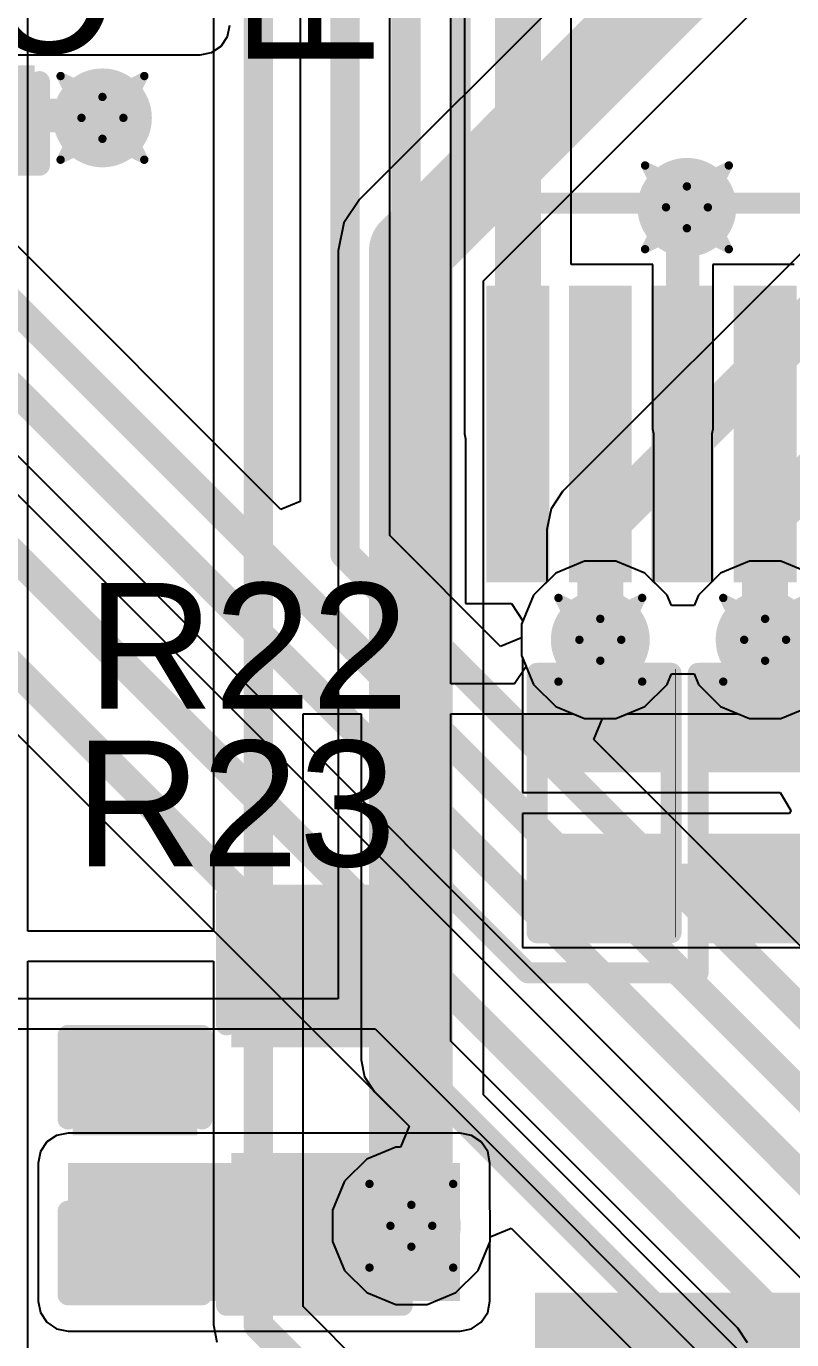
# Model space of a CAD drawing. Header units: inches. Extents: x -3 to 488, y -11 to 93.
# Drawn here: x 66.24 to 70.89, y 8.14 to 16.11 of the extents above; entities that cross this region are included whole.
import ezdxf

# ---------------------------------------------------------------- set-up
doc = ezdxf.new("R2010")
doc.units = ezdxf.units.IN
for name, color, linetype in [('Bottom Layer', 5, 'Continuous'), ('Drill Drawing', 1, 'Continuous'), ('Layer 1', 16, 'Continuous'), ('Layer 2', 76, 'Continuous'), ('Top Layer', 1, 'Continuous'), ('Top Overlay', 2, 'Continuous'), ('Top Paste', 8, 'Continuous'), ('Top Solder', 216, 'Continuous'), ('Via Holes', 16, 'Continuous')]:
    doc.layers.add(name, color=color, linetype=linetype)
doc.styles.add('Arial', font='', dxfattribs={"height": 0.2})
doc.styles.get('Arial').set_extended_font_data('Arial')

msp = doc.modelspace()

# ---------------------------------------------------------------- hatches: boundary and pattern name
at = {"layer": 'Bottom Layer'}
h = msp.add_hatch(color=5, dxfattribs=at)
edge = h.paths.add_edge_path()
edge.add_arc((66.7063, 15.5557), 0.3, 0, 360)
h = msp.add_hatch(color=5, dxfattribs=at)
edge = h.paths.add_edge_path()
edge.add_arc((70.2531, 15.0129), 0.3, 0, 360)
h = msp.add_hatch(color=5, dxfattribs=at)
edge = h.paths.add_edge_path()
edge.add_arc((69.7275, 12.3891), 0.3, 0, 360)
h = msp.add_hatch(color=5, dxfattribs=at)
edge = h.paths.add_edge_path()
edge.add_arc((70.7275, 12.3891), 0.3, 0, 360)
h = msp.add_hatch(color=5, dxfattribs=at)
edge = h.paths.add_edge_path()
edge.add_arc((68.5808, 8.8335), 0.3, 0, 360)
at = {"layer": 'Layer 1'}
h = msp.add_hatch(color=16, dxfattribs=at)
edge = h.paths.add_edge_path()
edge.add_arc((66.7063, 15.5557), 0.3, 0, 360)
h = msp.add_hatch(color=16, dxfattribs=at)
edge = h.paths.add_edge_path()
edge.add_arc((70.2531, 15.0129), 0.3, 0, 360)
h = msp.add_hatch(color=16, dxfattribs=at)
edge = h.paths.add_edge_path()
edge.add_arc((69.7275, 12.3891), 0.3, 0, 360)
h = msp.add_hatch(color=16, dxfattribs=at)
edge = h.paths.add_edge_path()
edge.add_arc((70.7275, 12.3891), 0.3, 0, 360)
h = msp.add_hatch(color=16, dxfattribs=at)
edge = h.paths.add_edge_path()
edge.add_arc((68.5808, 8.8335), 0.3, 0, 360)
at = {"layer": 'Layer 2'}
h = msp.add_hatch(color=76, dxfattribs=at)
edge = h.paths.add_edge_path()
edge.add_arc((66.7063, 15.5557), 0.3, 0, 360)
h = msp.add_hatch(color=76, dxfattribs=at)
edge = h.paths.add_edge_path()
edge.add_arc((70.2531, 15.0129), 0.3, 0, 360)
h = msp.add_hatch(color=76, dxfattribs=at)
edge = h.paths.add_edge_path()
edge.add_arc((69.7275, 12.3891), 0.3, 0, 360)
h = msp.add_hatch(color=76, dxfattribs=at)
edge = h.paths.add_edge_path()
edge.add_arc((70.7275, 12.3891), 0.3, 0, 360)
h = msp.add_hatch(color=76, dxfattribs=at)
edge = h.paths.add_edge_path()
edge.add_arc((68.5808, 8.8335), 0.3, 0, 360)
at = {"layer": 'Top Layer'}
h = msp.add_hatch(color=1, dxfattribs=at)
edge = h.paths.add_edge_path()
edge.add_arc((66.7063, 15.5557), 0.3, 0, 360)
h = msp.add_hatch(color=1, dxfattribs=at)
edge = h.paths.add_edge_path()
edge.add_arc((70.2531, 15.0129), 0.3, 0, 360)
for points in [[(69.0874, 14.4878), (69.3674, 14.4878), (69.3674, 12.7878), (69.0874, 12.7878)], [(69.5875, 14.4878), (69.8676, 14.4878), (69.8676, 12.7878), (69.5875, 12.7878)], [(70.0874, 14.4878), (70.3674, 14.4878), (70.3674, 12.7878), (70.0874, 12.7878)], [(70.5875, 14.4878), (70.8675, 14.4878), (70.8675, 12.7878), (70.5875, 12.7878)], [(70.0682, 11.6398), (69.4332, 11.6398), (69.4332, 12.097), (70.0682, 12.097)], [(71.045, 11.6398), (70.41, 11.6398), (70.41, 12.097), (71.045, 12.097)], [(70.0682, 10.7), (69.4332, 10.7), (69.4332, 11.1572), (70.0682, 11.1572)], [(71.045, 10.7), (70.41, 10.7), (70.41, 11.1572), (71.045, 11.1572)], [(68.437, 9.9765), (67.548, 9.9765), (67.548, 10.7385), (68.437, 10.7385)], [(66.5864, 9.9003), (67.2214, 9.9003), (67.2214, 9.4431), (66.5864, 9.4431)], [(66.4975, 8.3763), (68.8766, 8.3763), (68.8766, 9.2145), (66.4975, 9.2145)], [(68.437, 8.4525), (67.548, 8.4525), (67.548, 9.2145), (68.437, 9.2145)], [(66.5864, 8.9605), (67.2214, 8.9605), (67.2214, 8.5033), (66.5864, 8.5033)], [(69.3803, 8.378), (71.1803, 8.378), (71.1803, 6.978), (69.3803, 6.978)]]:
    msp.add_hatch(color=1, dxfattribs=at).paths.add_polyline_path(points)
h = msp.add_hatch(color=1, dxfattribs=at)
edge = h.paths.add_edge_path()
edge.add_arc((69.7275, 12.3891), 0.3, 0, 360)
h = msp.add_hatch(color=1, dxfattribs=at)
edge = h.paths.add_edge_path()
edge.add_arc((70.7275, 12.3891), 0.3, 0, 360)
h = msp.add_hatch(color=1, dxfattribs=at)
edge = h.paths.add_edge_path()
edge.add_arc((68.5808, 8.8335), 0.3, 0, 360)
at = {"layer": 'Top Paste'}
for points in [[(69.0874, 14.4878), (69.3674, 14.4878), (69.3674, 12.7878), (69.0874, 12.7878)], [(69.5875, 14.4878), (69.8676, 14.4878), (69.8676, 12.7878), (69.5875, 12.7878)], [(70.0874, 14.4878), (70.3674, 14.4878), (70.3674, 12.7878), (70.0874, 12.7878)], [(70.5875, 14.4878), (70.8675, 14.4878), (70.8675, 12.7878), (70.5875, 12.7878)], [(70.0682, 11.6398), (69.4332, 11.6398), (69.4332, 12.097), (70.0682, 12.097)], [(71.045, 11.6398), (70.41, 11.6398), (70.41, 12.097), (71.045, 12.097)], [(70.0682, 10.7), (69.4332, 10.7), (69.4332, 11.1572), (70.0682, 11.1572)], [(71.045, 10.7), (70.41, 10.7), (70.41, 11.1572), (71.045, 11.1572)], [(68.437, 9.9765), (67.548, 9.9765), (67.548, 10.7385), (68.437, 10.7385)], [(66.5864, 9.9003), (67.2214, 9.9003), (67.2214, 9.4431), (66.5864, 9.4431)], [(68.437, 8.4525), (67.548, 8.4525), (67.548, 9.2145), (68.437, 9.2145)], [(66.5864, 8.9605), (67.2214, 8.9605), (67.2214, 8.5033), (66.5864, 8.5033)], [(69.3803, 8.378), (71.1803, 8.378), (71.1803, 6.978), (69.3803, 6.978)]]:
    msp.add_hatch(color=8, dxfattribs=at).paths.add_polyline_path(points)
at = {"layer": 'Top Solder'}
for points in [[(66.2951, 15.2969), (65.5401, 15.2969), (65.5401, 15.8741), (66.2951, 15.8741)], [(69.0366, 14.5386), (69.4182, 14.5386), (69.4182, 12.737), (69.0366, 12.737)], [(69.5367, 14.5386), (69.9184, 14.5386), (69.9184, 12.737), (69.5367, 12.737)], [(70.0366, 14.5386), (70.4182, 14.5386), (70.4182, 12.737), (70.0366, 12.737)], [(70.5367, 14.5386), (70.9183, 14.5386), (70.9183, 12.737), (70.5367, 12.737)], [(70.1232, 11.5848), (69.3782, 11.5848), (69.3782, 12.152), (70.1232, 12.152)], [(71.1, 11.5848), (70.355, 11.5848), (70.355, 12.152), (71.1, 12.152)], [(70.1232, 10.645), (69.3782, 10.645), (69.3782, 11.2122), (70.1232, 11.2122)], [(71.1, 10.645), (70.355, 10.645), (70.355, 11.2122), (71.1, 11.2122)], [(68.497, 9.9165), (67.488, 9.9165), (67.488, 10.7985), (68.497, 10.7985)], [(66.5264, 9.9603), (67.2814, 9.9603), (67.2814, 9.3831), (66.5264, 9.3831)], [(68.497, 8.3925), (67.488, 8.3925), (67.488, 9.2745), (68.497, 9.2745)], [(66.5264, 9.0205), (67.2814, 9.0205), (67.2814, 8.4433), (66.5264, 8.4433)], [(69.3303, 8.428), (71.2303, 8.428), (71.2303, 6.928), (69.3303, 6.928)]]:
    msp.add_hatch(color=216, dxfattribs=at).paths.add_polyline_path(points)
at = {"layer": 'Via Holes'}
h = msp.add_hatch(color=7, dxfattribs=at)
edge = h.paths.add_edge_path()
edge.add_arc((66.7063, 15.5557), 0.15, 0, 360)
h = msp.add_hatch(color=7, dxfattribs=at)
edge = h.paths.add_edge_path()
edge.add_arc((70.2531, 15.0129), 0.15, 0, 360)
h = msp.add_hatch(color=7, dxfattribs=at)
edge = h.paths.add_edge_path()
edge.add_arc((69.7275, 12.3891), 0.15, 0, 360)
h = msp.add_hatch(color=7, dxfattribs=at)
edge = h.paths.add_edge_path()
edge.add_arc((70.7275, 12.3891), 0.15, 0, 360)
h = msp.add_hatch(color=7, dxfattribs=at)
edge = h.paths.add_edge_path()
edge.add_arc((68.5808, 8.8335), 0.15, 0, 360)

# ---------------------------------------------------------------- linework, layer by layer
at = {"layer": 'Bottom Layer'}
for p, q in [((71.4391, 18.2338), (68.2664, 15.0611)), ((69.0179, 14.5674), (72.1907, 17.7402)), ((71.3815, 15.1707), (69.4986, 13.2878)), ((68.2664, 15.0611), (68.1709, 14.9183)), ((68.1709, 14.9183), (68.1374, 14.7498)), ((68.1374, 14.7498), (68.1374, 10.2105)), ((69.0179, 9.628), (69.0179, 14.5674)), ((69.4986, 13.2878), (69.4285, 13.1828)), ((69.4285, 13.1828), (69.4038, 13.0589)), ((69.4038, 13.0589), (69.4038, 12.7411)), ((69.4038, 12.7411), (69.3225, 12.6597)), ((69.3225, 12.6597), (69.2497, 12.4841)), ((69.2497, 12.4841), (69.2497, 12.294)), ((69.2497, 12.294), (69.3225, 12.1184)), ((69.3225, 12.1184), (69.4569, 11.984)), ((69.9982, 11.984), (70.1326, 12.1184)), ((70.1326, 12.1184), (70.1588, 12.1817)), ((70.1588, 12.1817), (70.2963, 12.1817)), ((70.2963, 12.1817), (70.3225, 12.1184)), ((70.3225, 12.1184), (70.4569, 11.984)), ((69.4569, 11.984), (69.6325, 11.9113)), ((69.8226, 11.9113), (69.9982, 11.984)), ((70.4569, 11.984), (70.6325, 11.9113)), ((70.8226, 11.9113), (70.9982, 11.984)), ((69.6325, 11.9113), (69.8226, 11.9113)), ((70.6325, 11.9113), (70.8226, 11.9113)), ((68.1374, 10.2105), (64.6539, 10.2105)), ((64.6539, 10.0292), (68.3603, 10.0292)), ((68.3603, 10.0292), (68.8898, 9.4998)), ((71.3248, 7.3211), (69.0179, 9.628)), ((68.8898, 9.4998), (71.2497, 7.1398))]:
    msp.add_line(p, q, dxfattribs=at)
for points in [[(68.5777, 14.7498, 0.508, 0.508, 0), (71.8794, 18.0515, 0.508, 0.508, 0)], [(70.7275, 13.1054, 0.2794, 0.2794, 0), (73.5866, 15.9645, 0.2794, 0.2794, 0)], [(68.5777, 8.8335, 0.508, 0.508, 0), (68.5777, 14.7498, 0.508, 0.508, 0)], [(69.7275, 13.0589, 0.2794, 0.2794, 0), (71.543, 14.8743, 0.2794, 0.2794, 0)], [(70.7275, 12.3891, 0.2794, 0.2794, 0), (70.7275, 13.1054, 0.2794, 0.2794, 0)], [(69.7275, 12.3891, 0.2794, 0.2794, 0), (69.7275, 13.0589, 0.2794, 0.2794, 0)]]:
    msp.add_lwpolyline(points, format="xyseb", dxfattribs=at)
for points in [[(68.4507, 14.7498, 0.254, 0.254, 1), (68.7047, 14.7498, 0.254, 0.254, 1)], [(68.4507, 14.7498, 0.254, 0.254, 1), (68.7047, 14.7498, 0.254, 0.254, 1)], [(70.6577, 13.1054, 0.1397, 0.1397, 1), (70.7974, 13.1054, 0.1397, 0.1397, 1)], [(70.6577, 13.1054, 0.1397, 0.1397, 1), (70.7974, 13.1054, 0.1397, 0.1397, 1)], [(69.6577, 13.0589, 0.1397, 0.1397, 1), (69.7974, 13.0589, 0.1397, 0.1397, 1)], [(69.6577, 13.0589, 0.1397, 0.1397, 1), (69.7974, 13.0589, 0.1397, 0.1397, 1)], [(69.6577, 12.3891, 0.1397, 0.1397, 1), (69.7974, 12.3891, 0.1397, 0.1397, 1)], [(70.6577, 12.3891, 0.1397, 0.1397, 1), (70.7974, 12.3891, 0.1397, 0.1397, 1)], [(68.4507, 8.8335, 0.254, 0.254, 1), (68.7047, 8.8335, 0.254, 0.254, 1)]]:
    msp.add_lwpolyline(points, format="xyseb", close=True, dxfattribs=at)
at = {"layer": 'Drill Drawing'}
for points in [[(66.4523, 15.8097, 0.0508, 0.0508, 0), (66.7063, 15.6827, 0.0508, 0.0508, 0)], [(66.4523, 15.8097, 0.0508, 0.0508, 0), (66.5793, 15.5557, 0.0508, 0.0508, 0)], [(66.7063, 15.6827, 0.0508, 0.0508, 0), (66.9603, 15.8097, 0.0508, 0.0508, 0)], [(66.8333, 15.5557, 0.0508, 0.0508, 0), (66.9603, 15.8097, 0.0508, 0.0508, 0)], [(66.4523, 15.3017, 0.0508, 0.0508, 0), (66.5793, 15.5557, 0.0508, 0.0508, 0)], [(66.8333, 15.5557, 0.0508, 0.0508, 0), (66.9603, 15.3017, 0.0508, 0.0508, 0)], [(66.4523, 15.3017, 0.0508, 0.0508, 0), (66.7063, 15.4287, 0.0508, 0.0508, 0)], [(66.7063, 15.4287, 0.0508, 0.0508, 0), (66.9603, 15.3017, 0.0508, 0.0508, 0)], [(69.9991, 15.2669, 0.0508, 0.0508, 0), (70.2531, 15.1399, 0.0508, 0.0508, 0)], [(69.9991, 15.2669, 0.0508, 0.0508, 0), (70.1261, 15.0129, 0.0508, 0.0508, 0)], [(70.2531, 15.1399, 0.0508, 0.0508, 0), (70.5071, 15.2669, 0.0508, 0.0508, 0)], [(70.3801, 15.0129, 0.0508, 0.0508, 0), (70.5071, 15.2669, 0.0508, 0.0508, 0)], [(69.9991, 14.7589, 0.0508, 0.0508, 0), (70.1261, 15.0129, 0.0508, 0.0508, 0)], [(70.3801, 15.0129, 0.0508, 0.0508, 0), (70.5071, 14.7589, 0.0508, 0.0508, 0)], [(69.9991, 14.7589, 0.0508, 0.0508, 0), (70.2531, 14.8859, 0.0508, 0.0508, 0)], [(70.2531, 14.8859, 0.0508, 0.0508, 0), (70.5071, 14.7589, 0.0508, 0.0508, 0)], [(69.4735, 12.6431, 0.0508, 0.0508, 0), (69.7275, 12.5161, 0.0508, 0.0508, 0)], [(69.4735, 12.6431, 0.0508, 0.0508, 0), (69.6005, 12.3891, 0.0508, 0.0508, 0)], [(69.7275, 12.5161, 0.0508, 0.0508, 0), (69.9815, 12.6431, 0.0508, 0.0508, 0)], [(69.8545, 12.3891, 0.0508, 0.0508, 0), (69.9815, 12.6431, 0.0508, 0.0508, 0)], [(70.4735, 12.6431, 0.0508, 0.0508, 0), (70.7275, 12.5161, 0.0508, 0.0508, 0)], [(70.4735, 12.6431, 0.0508, 0.0508, 0), (70.6005, 12.3891, 0.0508, 0.0508, 0)], [(70.7275, 12.5161, 0.0508, 0.0508, 0), (70.9815, 12.6431, 0.0508, 0.0508, 0)], [(70.8545, 12.3891, 0.0508, 0.0508, 0), (70.9815, 12.6431, 0.0508, 0.0508, 0)], [(69.4735, 12.1351, 0.0508, 0.0508, 0), (69.6005, 12.3891, 0.0508, 0.0508, 0)], [(69.8545, 12.3891, 0.0508, 0.0508, 0), (69.9815, 12.1351, 0.0508, 0.0508, 0)], [(70.4735, 12.1351, 0.0508, 0.0508, 0), (70.6005, 12.3891, 0.0508, 0.0508, 0)], [(70.8545, 12.3891, 0.0508, 0.0508, 0), (70.9815, 12.1351, 0.0508, 0.0508, 0)], [(69.4735, 12.1351, 0.0508, 0.0508, 0), (69.7275, 12.2621, 0.0508, 0.0508, 0)], [(69.7275, 12.2621, 0.0508, 0.0508, 0), (69.9815, 12.1351, 0.0508, 0.0508, 0)], [(70.4735, 12.1351, 0.0508, 0.0508, 0), (70.7275, 12.2621, 0.0508, 0.0508, 0)], [(70.7275, 12.2621, 0.0508, 0.0508, 0), (70.9815, 12.1351, 0.0508, 0.0508, 0)], [(68.3268, 9.0875, 0.0508, 0.0508, 0), (68.5808, 8.9605, 0.0508, 0.0508, 0)], [(68.3268, 9.0875, 0.0508, 0.0508, 0), (68.4538, 8.8335, 0.0508, 0.0508, 0)], [(68.5808, 8.9605, 0.0508, 0.0508, 0), (68.8348, 9.0875, 0.0508, 0.0508, 0)], [(68.7078, 8.8335, 0.0508, 0.0508, 0), (68.8348, 9.0875, 0.0508, 0.0508, 0)], [(68.3268, 8.5795, 0.0508, 0.0508, 0), (68.4538, 8.8335, 0.0508, 0.0508, 0)], [(68.7078, 8.8335, 0.0508, 0.0508, 0), (68.8348, 8.5795, 0.0508, 0.0508, 0)], [(68.3268, 8.5795, 0.0508, 0.0508, 0), (68.5808, 8.7065, 0.0508, 0.0508, 0)], [(68.5808, 8.7065, 0.0508, 0.0508, 0), (68.8348, 8.5795, 0.0508, 0.0508, 0)]]:
    msp.add_lwpolyline(points, format="xyseb", dxfattribs=at)
for points in [[(66.4396, 15.8097, 0.0254, 0.0254, 1), (66.465, 15.8097, 0.0254, 0.0254, 1)], [(66.4396, 15.8097, 0.0254, 0.0254, 1), (66.465, 15.8097, 0.0254, 0.0254, 1)], [(66.9476, 15.8097, 0.0254, 0.0254, 1), (66.973, 15.8097, 0.0254, 0.0254, 1)], [(66.9476, 15.8097, 0.0254, 0.0254, 1), (66.973, 15.8097, 0.0254, 0.0254, 1)], [(66.6936, 15.6827, 0.0254, 0.0254, 1), (66.719, 15.6827, 0.0254, 0.0254, 1)], [(66.6936, 15.6827, 0.0254, 0.0254, 1), (66.719, 15.6827, 0.0254, 0.0254, 1)], [(66.5666, 15.5557, 0.0254, 0.0254, 1), (66.592, 15.5557, 0.0254, 0.0254, 1)], [(66.5666, 15.5557, 0.0254, 0.0254, 1), (66.592, 15.5557, 0.0254, 0.0254, 1)], [(66.8206, 15.5557, 0.0254, 0.0254, 1), (66.846, 15.5557, 0.0254, 0.0254, 1)], [(66.8206, 15.5557, 0.0254, 0.0254, 1), (66.846, 15.5557, 0.0254, 0.0254, 1)], [(66.6936, 15.4287, 0.0254, 0.0254, 1), (66.719, 15.4287, 0.0254, 0.0254, 1)], [(66.6936, 15.4287, 0.0254, 0.0254, 1), (66.719, 15.4287, 0.0254, 0.0254, 1)], [(66.4396, 15.3017, 0.0254, 0.0254, 1), (66.465, 15.3017, 0.0254, 0.0254, 1)], [(66.4396, 15.3017, 0.0254, 0.0254, 1), (66.465, 15.3017, 0.0254, 0.0254, 1)], [(66.9476, 15.3017, 0.0254, 0.0254, 1), (66.973, 15.3017, 0.0254, 0.0254, 1)], [(66.9476, 15.3017, 0.0254, 0.0254, 1), (66.973, 15.3017, 0.0254, 0.0254, 1)], [(69.9864, 15.2669, 0.0254, 0.0254, 1), (70.0118, 15.2669, 0.0254, 0.0254, 1)], [(69.9864, 15.2669, 0.0254, 0.0254, 1), (70.0118, 15.2669, 0.0254, 0.0254, 1)], [(70.4944, 15.2669, 0.0254, 0.0254, 1), (70.5198, 15.2669, 0.0254, 0.0254, 1)], [(70.4944, 15.2669, 0.0254, 0.0254, 1), (70.5198, 15.2669, 0.0254, 0.0254, 1)], [(70.2404, 15.1399, 0.0254, 0.0254, 1), (70.2658, 15.1399, 0.0254, 0.0254, 1)], [(70.2404, 15.1399, 0.0254, 0.0254, 1), (70.2658, 15.1399, 0.0254, 0.0254, 1)], [(70.1134, 15.0129, 0.0254, 0.0254, 1), (70.1388, 15.0129, 0.0254, 0.0254, 1)], [(70.1134, 15.0129, 0.0254, 0.0254, 1), (70.1388, 15.0129, 0.0254, 0.0254, 1)], [(70.3674, 15.0129, 0.0254, 0.0254, 1), (70.3928, 15.0129, 0.0254, 0.0254, 1)], [(70.3674, 15.0129, 0.0254, 0.0254, 1), (70.3928, 15.0129, 0.0254, 0.0254, 1)], [(70.2404, 14.8859, 0.0254, 0.0254, 1), (70.2658, 14.8859, 0.0254, 0.0254, 1)], [(70.2404, 14.8859, 0.0254, 0.0254, 1), (70.2658, 14.8859, 0.0254, 0.0254, 1)], [(69.9864, 14.7589, 0.0254, 0.0254, 1), (70.0118, 14.7589, 0.0254, 0.0254, 1)], [(69.9864, 14.7589, 0.0254, 0.0254, 1), (70.0118, 14.7589, 0.0254, 0.0254, 1)], [(70.4944, 14.7589, 0.0254, 0.0254, 1), (70.5198, 14.7589, 0.0254, 0.0254, 1)], [(70.4944, 14.7589, 0.0254, 0.0254, 1), (70.5198, 14.7589, 0.0254, 0.0254, 1)], [(69.4608, 12.6431, 0.0254, 0.0254, 1), (69.4862, 12.6431, 0.0254, 0.0254, 1)], [(69.4608, 12.6431, 0.0254, 0.0254, 1), (69.4862, 12.6431, 0.0254, 0.0254, 1)], [(69.9688, 12.6431, 0.0254, 0.0254, 1), (69.9942, 12.6431, 0.0254, 0.0254, 1)], [(69.9688, 12.6431, 0.0254, 0.0254, 1), (69.9942, 12.6431, 0.0254, 0.0254, 1)], [(70.4608, 12.6431, 0.0254, 0.0254, 1), (70.4862, 12.6431, 0.0254, 0.0254, 1)], [(70.4608, 12.6431, 0.0254, 0.0254, 1), (70.4862, 12.6431, 0.0254, 0.0254, 1)], [(69.7148, 12.5161, 0.0254, 0.0254, 1), (69.7402, 12.5161, 0.0254, 0.0254, 1)], [(69.7148, 12.5161, 0.0254, 0.0254, 1), (69.7402, 12.5161, 0.0254, 0.0254, 1)], [(70.7148, 12.5161, 0.0254, 0.0254, 1), (70.7402, 12.5161, 0.0254, 0.0254, 1)], [(70.7148, 12.5161, 0.0254, 0.0254, 1), (70.7402, 12.5161, 0.0254, 0.0254, 1)], [(69.5878, 12.3891, 0.0254, 0.0254, 1), (69.6132, 12.3891, 0.0254, 0.0254, 1)], [(69.5878, 12.3891, 0.0254, 0.0254, 1), (69.6132, 12.3891, 0.0254, 0.0254, 1)], [(69.8418, 12.3891, 0.0254, 0.0254, 1), (69.8672, 12.3891, 0.0254, 0.0254, 1)], [(69.8418, 12.3891, 0.0254, 0.0254, 1), (69.8672, 12.3891, 0.0254, 0.0254, 1)], [(70.5878, 12.3891, 0.0254, 0.0254, 1), (70.6132, 12.3891, 0.0254, 0.0254, 1)], [(70.5878, 12.3891, 0.0254, 0.0254, 1), (70.6132, 12.3891, 0.0254, 0.0254, 1)], [(70.8418, 12.3891, 0.0254, 0.0254, 1), (70.8672, 12.3891, 0.0254, 0.0254, 1)], [(70.8418, 12.3891, 0.0254, 0.0254, 1), (70.8672, 12.3891, 0.0254, 0.0254, 1)], [(69.7148, 12.2621, 0.0254, 0.0254, 1), (69.7402, 12.2621, 0.0254, 0.0254, 1)], [(69.7148, 12.2621, 0.0254, 0.0254, 1), (69.7402, 12.2621, 0.0254, 0.0254, 1)], [(70.7148, 12.2621, 0.0254, 0.0254, 1), (70.7402, 12.2621, 0.0254, 0.0254, 1)], [(70.7148, 12.2621, 0.0254, 0.0254, 1), (70.7402, 12.2621, 0.0254, 0.0254, 1)], [(69.4608, 12.1351, 0.0254, 0.0254, 1), (69.4862, 12.1351, 0.0254, 0.0254, 1)], [(69.4608, 12.1351, 0.0254, 0.0254, 1), (69.4862, 12.1351, 0.0254, 0.0254, 1)], [(69.9688, 12.1351, 0.0254, 0.0254, 1), (69.9942, 12.1351, 0.0254, 0.0254, 1)], [(69.9688, 12.1351, 0.0254, 0.0254, 1), (69.9942, 12.1351, 0.0254, 0.0254, 1)], [(70.4608, 12.1351, 0.0254, 0.0254, 1), (70.4862, 12.1351, 0.0254, 0.0254, 1)], [(70.4608, 12.1351, 0.0254, 0.0254, 1), (70.4862, 12.1351, 0.0254, 0.0254, 1)], [(68.3141, 9.0875, 0.0254, 0.0254, 1), (68.3395, 9.0875, 0.0254, 0.0254, 1)], [(68.3141, 9.0875, 0.0254, 0.0254, 1), (68.3395, 9.0875, 0.0254, 0.0254, 1)], [(68.8221, 9.0875, 0.0254, 0.0254, 1), (68.8475, 9.0875, 0.0254, 0.0254, 1)], [(68.8221, 9.0875, 0.0254, 0.0254, 1), (68.8475, 9.0875, 0.0254, 0.0254, 1)], [(68.5681, 8.9605, 0.0254, 0.0254, 1), (68.5935, 8.9605, 0.0254, 0.0254, 1)], [(68.5681, 8.9605, 0.0254, 0.0254, 1), (68.5935, 8.9605, 0.0254, 0.0254, 1)], [(68.4411, 8.8335, 0.0254, 0.0254, 1), (68.4665, 8.8335, 0.0254, 0.0254, 1)], [(68.4411, 8.8335, 0.0254, 0.0254, 1), (68.4665, 8.8335, 0.0254, 0.0254, 1)], [(68.6951, 8.8335, 0.0254, 0.0254, 1), (68.7205, 8.8335, 0.0254, 0.0254, 1)], [(68.6951, 8.8335, 0.0254, 0.0254, 1), (68.7205, 8.8335, 0.0254, 0.0254, 1)], [(68.5681, 8.7065, 0.0254, 0.0254, 1), (68.5935, 8.7065, 0.0254, 0.0254, 1)], [(68.5681, 8.7065, 0.0254, 0.0254, 1), (68.5935, 8.7065, 0.0254, 0.0254, 1)], [(68.3141, 8.5795, 0.0254, 0.0254, 1), (68.3395, 8.5795, 0.0254, 0.0254, 1)], [(68.3141, 8.5795, 0.0254, 0.0254, 1), (68.3395, 8.5795, 0.0254, 0.0254, 1)], [(68.8221, 8.5795, 0.0254, 0.0254, 1), (68.8475, 8.5795, 0.0254, 0.0254, 1)], [(68.8221, 8.5795, 0.0254, 0.0254, 1), (68.8475, 8.5795, 0.0254, 0.0254, 1)]]:
    msp.add_lwpolyline(points, format="xyseb", close=True, dxfattribs=at)
at = {"layer": 'Layer 1'}
for p, q in [((57.4263, 20.5787), (68.5667, 9.4383)), ((72.7421, 6.7178), (60.5509, 18.909)), ((68.45, 13.0215), (68.45, 16.7752)), ((67.9061, 16.6626), (67.9061, 13.2284)), ((67.7888, 13.1798), (65.064, 15.9046)), ((63.9648, 15.7318), (71.0165, 8.6801)), ((67.9061, 13.2284), (67.7888, 13.1798)), ((69.1227, 12.3487), (68.45, 13.0215)), ((69.6325, 12.8669), (69.4569, 12.7941)), ((69.8226, 12.8669), (69.6325, 12.8669)), ((69.9982, 12.7941), (69.8226, 12.8669)), ((70.6325, 12.8669), (70.4569, 12.7941)), ((70.8226, 12.8669), (70.6325, 12.8669)), ((70.9982, 12.7941), (70.8226, 12.8669)), ((69.4569, 12.7941), (69.3225, 12.6597)), ((70.1326, 12.6597), (69.9982, 12.7941)), ((70.4569, 12.7941), (70.3225, 12.6597)), ((69.3225, 12.6597), (69.2497, 12.4841)), ((70.1588, 12.5965), (70.1326, 12.6597)), ((70.2963, 12.5965), (70.1588, 12.5965)), ((70.3225, 12.6597), (70.2963, 12.5965)), ((69.2497, 12.4841), (69.2497, 12.4013)), ((69.2497, 12.4013), (69.1227, 12.3487)), ((69.9982, 11.984), (70.1326, 12.1184)), ((70.1326, 12.1184), (70.1588, 12.1817)), ((70.1588, 12.1817), (70.2963, 12.1817)), ((70.2963, 12.1817), (70.3225, 12.1184)), ((70.3225, 12.1184), (70.4569, 11.984)), ((69.8226, 11.9113), (69.9982, 11.984)), ((70.4569, 11.984), (70.6325, 11.9113)), ((70.8226, 11.9113), (70.9982, 11.984)), ((69.6872, 11.7843), (69.7398, 11.9113)), ((69.7398, 11.9113), (69.8226, 11.9113)), ((70.6325, 11.9113), (70.8226, 11.9113)), ((71.5652, 9.9063), (69.6872, 11.7843)), ((68.5667, 9.4383), (68.5141, 9.3113)), ((68.4857, 9.3113), (68.3101, 9.2386)), ((68.5141, 9.3113), (68.4857, 9.3113)), ((68.3101, 9.2386), (68.1757, 9.1042)), ((68.1757, 9.1042), (68.103, 8.9286)), ((68.103, 8.9286), (68.103, 8.7385)), ((69.0586, 8.7668), (69.1856, 8.8194)), ((69.0586, 8.7385), (69.0586, 8.7668)), ((69.1856, 8.8194), (72.4626, 5.5424)), ((68.103, 8.7385), (68.1757, 8.5629)), ((68.9858, 8.5629), (69.0586, 8.7385)), ((68.1757, 8.5629), (68.3101, 8.4285)), ((68.8514, 8.4285), (68.9858, 8.5629)), ((68.3101, 8.4285), (68.4857, 8.3557)), ((68.6758, 8.3557), (68.8514, 8.4285)), ((68.4857, 8.3557), (68.6758, 8.3557))]:
    msp.add_line(p, q, dxfattribs=at)
for points in [[(57.6186, 20.771, 0.1778, 0.1778, 0), (72.6548, 5.7347, 0.1778, 0.1778, 0)], [(60.2789, 18.7964, 0.1778, 0.1778, 0), (72.6294, 6.4459, 0.1778, 0.1778, 0)], [(68.1781, 12.9089, 0.1778, 0.1778, 0), (68.1781, 16.7752, 0.1778, 0.1778, 0)], [(64.1571, 15.9241, 0.1778, 0.1778, 0), (71.2088, 8.8724, 0.1778, 0.1778, 0)], [(64.7921, 15.792, 0.1778, 0.1778, 0), (71.3257, 9.2583, 0.1778, 0.1778, 0)], [(68.1781, 12.9089, 0.1778, 0.1778, 0), (71.4525, 9.6344, 0.1778, 0.1778, 0)]]:
    msp.add_lwpolyline(points, format="xyseb", dxfattribs=at)
msp.add_lwpolyline([(68.1336, 12.9089, 0.0889, 0.0889, 1), (68.2225, 12.9089, 0.0889, 0.0889, 1)], format="xyseb", close=True, dxfattribs=at)
msp.add_lwpolyline([(68.1336, 12.9089, 0.0889, 0.0889, 1), (68.2225, 12.9089, 0.0889, 0.0889, 1)], format="xyseb", close=True, dxfattribs=at)
at = {"layer": 'Layer 2'}
for p, q in [((66.253, 10.6206), (66.253, 21.2841)), ((68.8203, 12.1213), (68.8203, 19.1475)), ((67.3798, 17.5293), (67.3798, 10.6206)), ((69.6325, 12.8669), (69.4569, 12.7941)), ((69.8226, 12.8669), (69.6325, 12.8669)), ((69.9982, 12.7941), (69.8226, 12.8669)), ((70.6325, 12.8669), (70.4569, 12.7941)), ((70.8226, 12.8669), (70.6325, 12.8669)), ((70.9982, 12.7941), (70.8226, 12.8669)), ((69.4569, 12.7941), (69.3225, 12.6597)), ((70.1326, 12.6597), (69.9982, 12.7941)), ((70.4569, 12.7941), (70.3225, 12.6597)), ((69.3225, 12.6597), (69.2497, 12.4841)), ((70.1588, 12.5965), (70.1326, 12.6597)), ((70.2963, 12.5965), (70.1588, 12.5965)), ((70.3225, 12.6597), (70.2963, 12.5965)), ((69.2497, 12.4841), (69.2497, 12.294)), ((69.2497, 12.294), (69.2776, 12.2269)), ((69.2776, 12.2269), (69.207, 12.1213)), ((69.207, 12.1213), (68.8203, 12.1213)), ((67.9237, 8.3444), (67.9237, 11.94)), ((67.9237, 11.94), (68.2765, 11.94)), ((68.2765, 11.94), (68.2765, 9.8412)), ((68.8203, 9.9538), (68.8203, 11.94)), ((68.8203, 11.94), (69.5632, 11.94)), ((69.5632, 11.94), (69.6325, 11.9113)), ((69.6325, 11.9113), (69.8226, 11.9113)), ((69.8226, 11.9113), (69.8919, 11.94)), ((69.8919, 11.94), (70.5632, 11.94)), ((70.5632, 11.94), (70.6325, 11.9113)), ((70.6325, 11.9113), (70.8226, 11.9113)), ((70.8226, 11.9113), (70.8919, 11.94)), ((67.3798, 10.6206), (66.253, 10.6206)), ((66.253, 2.686), (66.253, 10.4393)), ((66.253, 10.4393), (67.3798, 10.4393)), ((67.3798, 10.4393), (67.3798, 8.2318)), ((70.5625, 8.2116), (68.8203, 9.9538)), ((68.2765, 9.8412), (68.2972, 9.7371)), ((68.2972, 9.7371), (68.3561, 9.6489)), ((68.3561, 9.6489), (68.5667, 9.4383)), ((68.5667, 9.4383), (68.5141, 9.3113)), ((68.4857, 9.3113), (68.3101, 9.2386)), ((68.5141, 9.3113), (68.4857, 9.3113)), ((68.3101, 9.2386), (68.1757, 9.1042)), ((68.1757, 9.1042), (68.103, 8.9286)), ((68.103, 8.9286), (68.103, 8.7385)), ((69.0586, 8.7668), (69.1856, 8.8194)), ((69.0586, 8.7385), (69.0586, 8.7668)), ((69.1856, 8.8194), (70.0983, 7.9066)), ((68.103, 8.7385), (68.1757, 8.5629)), ((68.9858, 8.5629), (69.0586, 8.7385)), ((68.1757, 8.5629), (68.3101, 8.4285)), ((68.8514, 8.4285), (68.9858, 8.5629)), ((68.3101, 8.4285), (68.4857, 8.3557)), ((68.6758, 8.3557), (68.8514, 8.4285)), ((68.7626, 7.5055), (67.9237, 8.3444)), ((68.4857, 8.3557), (68.6758, 8.3557)), ((67.3798, 8.2318), (67.4005, 8.1277)), ((70.6215, 8.1233), (70.5625, 8.2116))]:
    msp.add_line(p, q, dxfattribs=at)
for points in [[(67.6517, 8.2318, 0.1778, 0.1778, 0), (67.6517, 19.5513, 0.1778, 0.1778, 0)], [(68.5484, 9.8412, 0.1778, 0.1778, 0), (68.5484, 19.5513, 0.1778, 0.1778, 0)], [(68.5484, 9.8412, 0.1778, 0.1778, 0), (70.3703, 8.0193, 0.1778, 0.1778, 0)], [(67.6517, 8.2318, 0.1778, 0.1778, 0), (68.5703, 7.3132, 0.1778, 0.1778, 0)]]:
    msp.add_lwpolyline(points, format="xyseb", dxfattribs=at)
for points in [[(68.5039, 9.8412, 0.0889, 0.0889, 1), (68.5928, 9.8412, 0.0889, 0.0889, 1)], [(68.5039, 9.8412, 0.0889, 0.0889, 1), (68.5928, 9.8412, 0.0889, 0.0889, 1)], [(67.6073, 8.2318, 0.0889, 0.0889, 1), (67.6962, 8.2318, 0.0889, 0.0889, 1)], [(67.6073, 8.2318, 0.0889, 0.0889, 1), (67.6962, 8.2318, 0.0889, 0.0889, 1)]]:
    msp.add_lwpolyline(points, format="xyseb", close=True, dxfattribs=at)
at = {"layer": 'Top Layer'}
for p, q in [((68.9037, 17.8287), (68.9037, 13.6378)), ((69.5511, 14.6656), (69.5511, 17.6946)), ((67.466, 16.0496), (67.4798, 16.1189)), ((67.4268, 15.9908), (67.466, 16.0496)), ((67.2986, 15.9377), (67.3679, 15.9515)), ((67.3679, 15.9515), (67.4268, 15.9908)), ((62.3912, 15.9377), (67.2986, 15.9377)), ((70.0454, 14.6656), (69.5511, 14.6656)), ((70.0454, 13.6675), (70.0454, 14.6656)), ((70.9037, 14.6656), (70.4097, 14.6656)), ((70.4097, 14.6656), (70.4097, 13.6675)), ((68.9037, 13.6378), (68.9096, 13.608)), ((70.0513, 13.6378), (70.0454, 13.6675)), ((70.0513, 12.7411), (70.0513, 13.6378)), ((70.4097, 13.6675), (70.4038, 13.6378)), ((70.4038, 13.6378), (70.4038, 12.7411)), ((68.9096, 13.608), (68.9096, 12.61)), ((70.1326, 12.6597), (70.0513, 12.7411)), ((70.4038, 12.7411), (70.3225, 12.6597)), ((68.9096, 12.61), (69.1876, 12.61)), ((69.1876, 12.61), (69.2581, 12.5044)), ((70.1588, 12.5965), (70.1326, 12.6597)), ((70.2963, 12.5965), (70.1588, 12.5965)), ((70.3225, 12.6597), (70.2963, 12.5965)), ((69.2581, 12.5044), (69.2497, 12.4841)), ((69.2497, 12.4841), (69.2497, 12.294)), ((69.2497, 12.294), (69.2568, 12.2769)), ((69.2568, 12.2769), (69.2554, 12.2748)), ((69.2554, 12.2748), (69.2554, 12.2748)), ((69.2554, 12.2748), (69.2554, 11.462)), ((69.2554, 11.462), (70.8192, 11.462)), ((70.8192, 11.462), (70.8845, 11.353)), ((70.8748, 11.335), (69.2554, 11.335)), ((69.2554, 11.335), (69.2554, 10.5222)), ((70.8845, 11.353), (70.8748, 11.335)), ((69.2554, 10.5222), (71.2228, 10.5222)), ((66.3693, 9.3427), (66.3301, 9.2839)), ((66.4282, 9.382), (66.3693, 9.3427)), ((66.4975, 9.3958), (66.4282, 9.382)), ((68.8766, 9.3958), (66.4975, 9.3958)), ((68.946, 9.382), (68.8766, 9.3958)), ((69.0048, 9.3427), (68.946, 9.382)), ((69.0441, 9.2839), (69.0048, 9.3427)), ((66.3301, 9.2839), (66.3163, 9.2145)), ((69.0579, 9.2145), (69.0441, 9.2839)), ((66.3163, 9.2145), (66.3163, 8.3763)), ((69.0579, 8.9301), (69.0579, 9.2145)), ((69.0586, 8.9286), (69.0579, 8.9301)), ((69.0586, 8.7385), (69.0586, 8.9286)), ((69.0579, 8.7369), (69.0586, 8.7385)), ((69.0579, 8.3763), (69.0579, 8.7369)), ((66.3163, 8.3763), (66.3301, 8.3069)), ((69.0441, 8.3069), (69.0579, 8.3763)), ((66.3301, 8.3069), (66.3693, 8.2481)), ((69.0048, 8.2481), (69.0441, 8.3069)), ((66.3693, 8.2481), (66.4282, 8.2088)), ((66.4282, 8.2088), (66.4975, 8.195)), ((68.8766, 8.195), (68.946, 8.2088)), ((68.946, 8.2088), (69.0048, 8.2481)), ((66.4975, 8.195), (68.8766, 8.195))]:
    msp.add_line(p, q, dxfattribs=at)
for points in [[(69.2274, 13.6378, 0.2794, 0.2794, 0), (69.2274, 17.8287, 0.2794, 0.2794, 0)], [(65.9326, 15.5706, 0.2032, 0.2032, 0), (66.6913, 15.5706, 0.2032, 0.2032, 0)], [(66.6913, 15.5706, 0.2032, 0.2032, 0), (66.7063, 15.5557, 0.2032, 0.2032, 0)], [(70.2274, 13.6378, 0.2032, 0.2032, 0), (70.2274, 15.0129, 0.2032, 0.2032, 0)], [(70.2274, 15.0129, 0.2032, 0.2032, 0), (70.2531, 15.0129, 0.2032, 0.2032, 0)], [(69.7275, 12.3891, 0.2794, 0.2794, 0), (69.7275, 13.6378, 0.2794, 0.2794, 0)], [(70.7275, 12.3891, 0.2794, 0.2794, 0), (70.7275, 13.6378, 0.2794, 0.2794, 0)], [(69.7275, 11.8915, 0.2794, 0.2794, 0), (69.7275, 12.3891, 0.2794, 0.2794, 0)], [(70.7275, 11.8684, 0.2794, 0.2794, 0), (70.7275, 12.3891, 0.2794, 0.2794, 0)], [(69.7275, 11.8915, 0.2794, 0.2794, 0), (69.7507, 11.8684, 0.2794, 0.2794, 0)], [(69.7507, 10.9286, 0.2032, 0.2032, 0), (70.7275, 10.9286, 0.2032, 0.2032, 0)], [(70.7275, 10.9286, 0.2032, 0.2032, 0), (71.0771, 10.9286, 0.2032, 0.2032, 0)], [(66.8992, 9.667, 0.2032, 0.2032, 0), (66.9039, 9.6717, 0.2032, 0.2032, 0)], [(67.9925, 8.8335, 0.508, 0.508, 0), (68.5554, 8.8335, 0.508, 0.508, 0)]]:
    msp.add_lwpolyline(points, format="xyseb", dxfattribs=at)
for points in [[(66.6405, 15.5706, 0.1016, 0.1016, 1), (66.7421, 15.5706, 0.1016, 0.1016, 1)], [(66.6405, 15.5706, 0.1016, 0.1016, 1), (66.7421, 15.5706, 0.1016, 0.1016, 1)], [(66.6555, 15.5557, 0.1016, 0.1016, 1), (66.7571, 15.5557, 0.1016, 0.1016, 1)], [(70.1766, 15.0129, 0.1016, 0.1016, 1), (70.2782, 15.0129, 0.1016, 0.1016, 1)], [(70.1766, 15.0129, 0.1016, 0.1016, 1), (70.2782, 15.0129, 0.1016, 0.1016, 1)], [(70.2023, 15.0129, 0.1016, 0.1016, 1), (70.3039, 15.0129, 0.1016, 0.1016, 1)], [(69.1576, 13.6378, 0.1397, 0.1397, 1), (69.2973, 13.6378, 0.1397, 0.1397, 1)], [(69.6577, 13.6378, 0.1397, 0.1397, 1), (69.7974, 13.6378, 0.1397, 0.1397, 1)], [(70.1766, 13.6378, 0.1016, 0.1016, 1), (70.2782, 13.6378, 0.1016, 0.1016, 1)], [(70.6577, 13.6378, 0.1397, 0.1397, 1), (70.7974, 13.6378, 0.1397, 0.1397, 1)], [(69.6577, 12.3891, 0.1397, 0.1397, 1), (69.7974, 12.3891, 0.1397, 0.1397, 1)], [(69.6577, 12.3891, 0.1397, 0.1397, 1), (69.7974, 12.3891, 0.1397, 0.1397, 1)], [(70.6577, 12.3891, 0.1397, 0.1397, 1), (70.7974, 12.3891, 0.1397, 0.1397, 1)], [(70.6577, 12.3891, 0.1397, 0.1397, 1), (70.7974, 12.3891, 0.1397, 0.1397, 1)], [(69.6577, 11.8915, 0.1397, 0.1397, 1), (69.7974, 11.8915, 0.1397, 0.1397, 1)], [(69.6577, 11.8915, 0.1397, 0.1397, 1), (69.7974, 11.8915, 0.1397, 0.1397, 1)], [(69.6809, 11.8684, 0.1397, 0.1397, 1), (69.8206, 11.8684, 0.1397, 0.1397, 1)], [(70.6577, 11.8684, 0.1397, 0.1397, 1), (70.7974, 11.8684, 0.1397, 0.1397, 1)], [(69.6999, 10.9286, 0.1016, 0.1016, 1), (69.8015, 10.9286, 0.1016, 0.1016, 1)], [(70.6767, 10.9286, 0.1016, 0.1016, 1), (70.7783, 10.9286, 0.1016, 0.1016, 1)], [(70.6767, 10.9286, 0.1016, 0.1016, 1), (70.7783, 10.9286, 0.1016, 0.1016, 1)], [(66.8484, 9.667, 0.1016, 0.1016, 1), (66.95, 9.667, 0.1016, 0.1016, 1)], [(66.8531, 9.6717, 0.1016, 0.1016, 1), (66.9547, 9.6717, 0.1016, 0.1016, 1)], [(67.8655, 8.8335, 0.254, 0.254, 1), (68.1195, 8.8335, 0.254, 0.254, 1)], [(68.4284, 8.8335, 0.254, 0.254, 1), (68.6824, 8.8335, 0.254, 0.254, 1)]]:
    msp.add_lwpolyline(points, format="xyseb", close=True, dxfattribs=at)
at = {"layer": 'Top Overlay'}
for points in [[(68.8775, 15.0377, 0.127, 0.127, 0), (68.8775, 31.7377, 0.127, 0.127, 0)], [(66.324, 15.268, 0.127, 0.127, 0), (66.324, 15.776, 0.127, 0.127, 0)], [(65.5112, 15.268, 0.127, 0.127, 0), (66.324, 15.268, 0.127, 0.127, 0)], [(68.8775, 15.0377, 0.127, 0.127, 0), (81.0775, 15.0377, 0.127, 0.127, 0)], [(69.3443, 10.6111, 0.127, 0.127, 0), (69.3443, 12.1859, 0.127, 0.127, 0)], [(69.3443, 12.1859, 0.127, 0.127, 0), (70.1571, 12.1859, 0.127, 0.127, 0)], [(70.1571, 10.6111, 0.127, 0.127, 0), (70.1571, 12.1859, 0.127, 0.127, 0)], [(70.1825, 10.5857, 0.00323, 0.00323, 0), (70.1825, 12.2113, 0.00323, 0.00323, 0)], [(70.3211, 12.1859, 0.127, 0.127, 0), (71.1339, 12.1859, 0.127, 0.127, 0)], [(70.3211, 10.6111, 0.127, 0.127, 0), (70.3211, 12.1859, 0.127, 0.127, 0)], [(68.5777, 11.0766, 0.127, 0.127, 0), (69.2856, 10.3687, 0.127, 0.127, 0)], [(67.4591, 10.0527, 0.127, 0.127, 0), (67.4591, 10.8401, 0.127, 0.127, 0)], [(67.4591, 10.8401, 0.127, 0.127, 0), (68.5259, 10.8401, 0.127, 0.127, 0)], [(68.5259, 10.0527, 0.127, 0.127, 0), (68.5259, 10.8401, 0.127, 0.127, 0)], [(70.3211, 10.3687, 0.127, 0.127, 0), (70.3211, 10.8143, 0.127, 0.127, 0)], [(69.3443, 10.6111, 0.127, 0.127, 0), (70.1571, 10.6111, 0.127, 0.127, 0)], [(70.3211, 10.6111, 0.127, 0.127, 0), (71.1339, 10.6111, 0.127, 0.127, 0)], [(69.2856, 10.3687, 0.127, 0.127, 0), (70.3211, 10.3687, 0.127, 0.127, 0)], [(66.4975, 9.4812, 0.127, 0.127, 0), (66.4975, 9.9892, 0.127, 0.127, 0)], [(66.4975, 9.9892, 0.127, 0.127, 0), (67.3103, 9.9892, 0.127, 0.127, 0)], [(67.3103, 9.4812, 0.127, 0.127, 0), (67.3103, 9.9892, 0.127, 0.127, 0)], [(67.4591, 8.3509, 0.127, 0.127, 0), (67.4591, 9.1383, 0.127, 0.127, 0)], [(68.5259, 8.3509, 0.127, 0.127, 0), (68.5259, 9.1383, 0.127, 0.127, 0)], [(66.4975, 8.4144, 0.127, 0.127, 0), (66.4975, 8.9224, 0.127, 0.127, 0)], [(67.3103, 8.4144, 0.127, 0.127, 0), (67.3103, 8.9224, 0.127, 0.127, 0)], [(66.4975, 8.4144, 0.127, 0.127, 0), (67.3103, 8.4144, 0.127, 0.127, 0)], [(67.4591, 8.3509, 0.127, 0.127, 0), (68.5259, 8.3509, 0.127, 0.127, 0)]]:
    msp.add_lwpolyline(points, format="xyseb", dxfattribs=at)
for points in [[(66.2923, 15.776, 0.0635, 0.0635, 1), (66.3558, 15.776, 0.0635, 0.0635, 1)], [(66.2923, 15.268, 0.0635, 0.0635, 1), (66.3558, 15.268, 0.0635, 0.0635, 1)], [(66.2923, 15.268, 0.0635, 0.0635, 1), (66.3558, 15.268, 0.0635, 0.0635, 1)], [(68.8457, 15.0377, 0.0635, 0.0635, 1), (68.9092, 15.0377, 0.0635, 0.0635, 1)], [(68.8457, 15.0377, 0.0635, 0.0635, 1), (68.9092, 15.0377, 0.0635, 0.0635, 1)], [(69.3126, 12.1859, 0.0635, 0.0635, 1), (69.3761, 12.1859, 0.0635, 0.0635, 1)], [(69.3126, 12.1859, 0.0635, 0.0635, 1), (69.3761, 12.1859, 0.0635, 0.0635, 1)], [(70.1254, 12.1859, 0.0635, 0.0635, 1), (70.1889, 12.1859, 0.0635, 0.0635, 1)], [(70.1254, 12.1859, 0.0635, 0.0635, 1), (70.1889, 12.1859, 0.0635, 0.0635, 1)], [(70.1817, 12.2113, 0.00161, 0.00161, 1), (70.1833, 12.2113, 0.00161, 0.00161, 1)], [(70.2894, 12.1859, 0.0635, 0.0635, 1), (70.3529, 12.1859, 0.0635, 0.0635, 1)], [(70.2894, 12.1859, 0.0635, 0.0635, 1), (70.3529, 12.1859, 0.0635, 0.0635, 1)], [(68.5459, 11.0766, 0.0635, 0.0635, 1), (68.6094, 11.0766, 0.0635, 0.0635, 1)], [(67.4273, 10.8401, 0.0635, 0.0635, 1), (67.4908, 10.8401, 0.0635, 0.0635, 1)], [(67.4273, 10.8401, 0.0635, 0.0635, 1), (67.4908, 10.8401, 0.0635, 0.0635, 1)], [(68.4941, 10.8401, 0.0635, 0.0635, 1), (68.5576, 10.8401, 0.0635, 0.0635, 1)], [(68.4941, 10.8401, 0.0635, 0.0635, 1), (68.5576, 10.8401, 0.0635, 0.0635, 1)], [(70.2894, 10.8143, 0.0635, 0.0635, 1), (70.3529, 10.8143, 0.0635, 0.0635, 1)], [(69.3126, 10.6111, 0.0635, 0.0635, 1), (69.3761, 10.6111, 0.0635, 0.0635, 1)], [(69.3126, 10.6111, 0.0635, 0.0635, 1), (69.3761, 10.6111, 0.0635, 0.0635, 1)], [(70.1254, 10.6111, 0.0635, 0.0635, 1), (70.1889, 10.6111, 0.0635, 0.0635, 1)], [(70.1254, 10.6111, 0.0635, 0.0635, 1), (70.1889, 10.6111, 0.0635, 0.0635, 1)], [(70.2894, 10.6111, 0.0635, 0.0635, 1), (70.3529, 10.6111, 0.0635, 0.0635, 1)], [(70.2894, 10.6111, 0.0635, 0.0635, 1), (70.3529, 10.6111, 0.0635, 0.0635, 1)], [(70.1817, 10.5857, 0.00161, 0.00161, 1), (70.1833, 10.5857, 0.00161, 0.00161, 1)], [(69.2539, 10.3687, 0.0635, 0.0635, 1), (69.3174, 10.3687, 0.0635, 0.0635, 1)], [(69.2539, 10.3687, 0.0635, 0.0635, 1), (69.3174, 10.3687, 0.0635, 0.0635, 1)], [(70.2894, 10.3687, 0.0635, 0.0635, 1), (70.3529, 10.3687, 0.0635, 0.0635, 1)], [(70.2894, 10.3687, 0.0635, 0.0635, 1), (70.3529, 10.3687, 0.0635, 0.0635, 1)], [(66.4658, 9.9892, 0.0635, 0.0635, 1), (66.5293, 9.9892, 0.0635, 0.0635, 1)], [(66.4658, 9.9892, 0.0635, 0.0635, 1), (66.5293, 9.9892, 0.0635, 0.0635, 1)], [(67.2786, 9.9892, 0.0635, 0.0635, 1), (67.3421, 9.9892, 0.0635, 0.0635, 1)], [(67.2786, 9.9892, 0.0635, 0.0635, 1), (67.3421, 9.9892, 0.0635, 0.0635, 1)], [(67.4273, 10.0527, 0.0635, 0.0635, 1), (67.4908, 10.0527, 0.0635, 0.0635, 1)], [(68.4941, 10.0527, 0.0635, 0.0635, 1), (68.5576, 10.0527, 0.0635, 0.0635, 1)], [(66.4658, 9.4812, 0.0635, 0.0635, 1), (66.5293, 9.4812, 0.0635, 0.0635, 1)], [(67.2786, 9.4812, 0.0635, 0.0635, 1), (67.3421, 9.4812, 0.0635, 0.0635, 1)], [(67.4273, 9.1383, 0.0635, 0.0635, 1), (67.4908, 9.1383, 0.0635, 0.0635, 1)], [(68.4941, 9.1383, 0.0635, 0.0635, 1), (68.5576, 9.1383, 0.0635, 0.0635, 1)], [(66.4658, 8.9224, 0.0635, 0.0635, 1), (66.5293, 8.9224, 0.0635, 0.0635, 1)], [(67.2786, 8.9224, 0.0635, 0.0635, 1), (67.3421, 8.9224, 0.0635, 0.0635, 1)], [(66.4658, 8.4144, 0.0635, 0.0635, 1), (66.5293, 8.4144, 0.0635, 0.0635, 1)], [(66.4658, 8.4144, 0.0635, 0.0635, 1), (66.5293, 8.4144, 0.0635, 0.0635, 1)], [(67.2786, 8.4144, 0.0635, 0.0635, 1), (67.3421, 8.4144, 0.0635, 0.0635, 1)], [(67.2786, 8.4144, 0.0635, 0.0635, 1), (67.3421, 8.4144, 0.0635, 0.0635, 1)], [(67.4273, 8.3509, 0.0635, 0.0635, 1), (67.4908, 8.3509, 0.0635, 0.0635, 1)], [(67.4273, 8.3509, 0.0635, 0.0635, 1), (67.4908, 8.3509, 0.0635, 0.0635, 1)], [(68.4941, 8.3509, 0.0635, 0.0635, 1), (68.5576, 8.3509, 0.0635, 0.0635, 1)], [(68.4941, 8.3509, 0.0635, 0.0635, 1), (68.5576, 8.3509, 0.0635, 0.0635, 1)]]:
    msp.add_lwpolyline(points, format="xyseb", close=True, dxfattribs=at)

# ---------------------------------------------------------------- texts
at = {"layer": 'Top Overlay', "style": 'Arial'}
for s, rotation, p in [('R45', 90, (68.3516, 15.8272)), ('C45', 180, (66.7949, 16.7113))]:
    msp.add_text(s, height=0.762, rotation=rotation, dxfattribs=at).set_placement(p)
for s, p in [('R22', (66.6131, 11.9717)), ('R23', (66.5369, 11.0148))]:
    msp.add_text(s, height=0.762, dxfattribs=at).set_placement(p)

doc.saveas('drawing.dxf')
